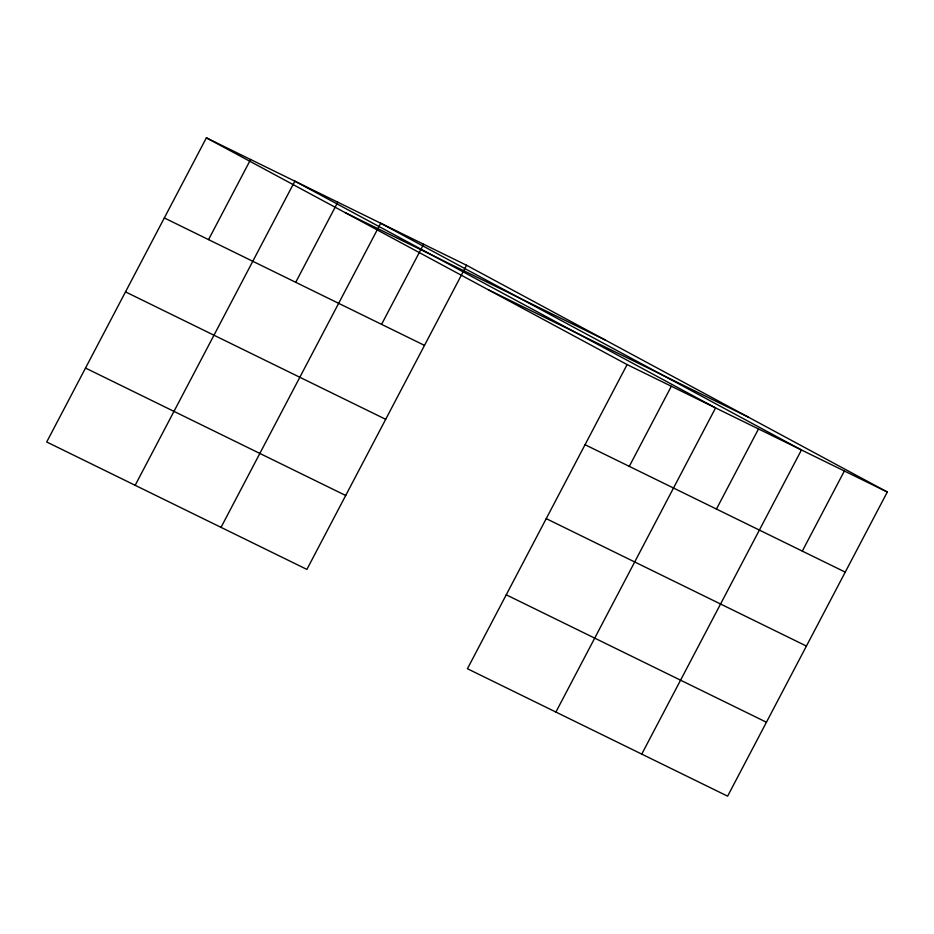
<?xml version="1.0" encoding="UTF-8"?>
<svg xmlns="http://www.w3.org/2000/svg" width="934" height="934" viewBox="0 0 934 934"><rect width="100%" height="100%" fill="white"/><g stroke="black" fill="none" stroke-linecap="round" stroke-linejoin="round"><path stroke-width="1.4" d="M466.568 265.268L206.379 137.835L46.7 441.98L306.889 569.413L466.568 265.268L887.3 492.02L727.621 796.165L467.432 668.732L627.111 364.587L887.3 492.02M208.551 239.618L250.616 159.492M135.161 485.306L294.852 181.161L715.572 407.913L555.893 712.058M295.716 282.302L337.781 202.188M221.031 527.36L380.71 223.214L801.442 449.966L641.751 754.112M381.574 324.355L423.639 244.241M629.283 466.37L671.348 386.244M716.448 509.053L758.501 428.939M802.306 551.107L844.371 470.993M345.218 212.66L605.407 340.093M488.272 289.762L748.461 417.183M164.314 217.949L424.503 345.382M585.046 444.701L845.235 572.133M125.506 291.887L385.695 419.319M546.238 518.639L806.427 646.071M85.519 368.054L345.708 495.487M506.24 594.806L766.429 722.239M206.379 137.835L627.111 364.587"/></g></svg>
